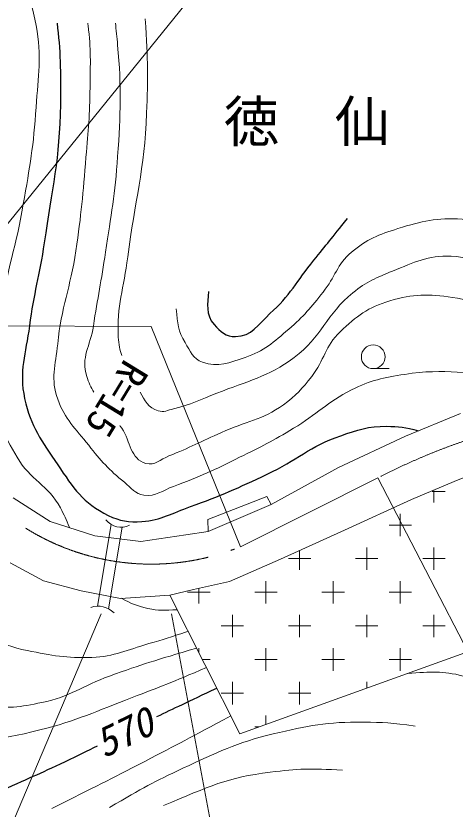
# Model space of a CAD drawing. Units: millimetres, scale not verified. Extents: x 40000 to 680000, y 20000 to 380000.
# Drawn here: x 427554 to 455306, y 238757 to 288804 of the extents above; entities that cross this region are included whole.
import ezdxf
from ezdxf.enums import TextEntityAlignment as Align

# ---------------------------------------------------------------- set-up
doc = ezdxf.new("R2010")
doc.units = ezdxf.units.MM
doc.header["$LTSCALE"] = 1000
doc.linetypes.add('DASHED', pattern=[7.5, 6, -1.5])
doc.linetypes.add('LONG_DASHED_DOTTED', pattern=[15.25, 12, -1.5, 0.25, -1.5])
for name, color, linetype, lineweight in [('M-BGD', 7, 'Continuous', 13), ('M-BMK', 2, 'LONG_DASHED_DOTTED', 13), ('M-STR-HTXT', 7, 'Continuous', 13)]:
    doc.layers.add(name, color=color, linetype=linetype, lineweight=lineweight)
doc.layers.add('M-BMK-HTXT', color=7, linetype='Continuous')
doc.styles.add('ＭＳ ゴシック', font='')
doc.styles.get('ＭＳ ゴシック').set_extended_font_data('MS Gothic')

msp = doc.modelspace()

# ---------------------------------------------------------------- linework, layer by layer
at = {"layer": 'M-BGD'}
for p, q in [((450130, 266548), (451130, 266548)), ((452179, 262296), (455651, 263713)), ((447928, 260312), (452179, 262296)), ((443677, 257974), (447928, 260312)), ((458024, 260561), (455234, 259425)), ((455234, 259425), (452548, 258288)), ((453855, 258802), (454670, 258802)), ((453963, 258847), (453963, 258094)), ((427380, 258399), (429719, 256911)), ((439676, 257034), (443419, 258480)), ((443419, 258480), (443677, 257974)), ((452548, 258288), (448312, 256360)), ((439709, 256274), (443677, 257974)), ((451842, 257387), (451842, 255973)), ((429719, 256911), (432553, 255990)), ((439709, 256274), (439676, 257034)), ((438292, 256061), (439709, 256274)), ((448312, 256360), (444282, 254534)), ((451135, 256680), (452549, 256680)), ((432553, 255990), (435458, 255636)), ((435458, 255636), (438292, 256061)), ((449720, 255266), (449720, 253852)), ((453963, 255266), (453963, 253852)), ((445478, 255084), (445478, 253852)), ((429301, 253157), (427200, 254293)), ((444282, 254534), (441045, 253122)), ((444771, 254559), (446185, 254559)), ((449013, 254559), (450428, 254559)), ((453256, 254559), (454670, 254559)), ((431677, 252537), (429301, 253157)), ((441045, 253122), (438772, 252606)), ((467629, 252846), (441710, 243513)), ((443356, 253145), (443356, 251731)), ((447599, 253145), (447599, 251731)), ((451842, 253145), (451842, 251731)), ((434157, 252055), (431677, 252537)), ((437291, 252261), (434157, 252055)), ((438772, 252606), (437291, 252261)), ((441710, 243513), (437291, 252261)), ((438407, 252438), (439821, 252438)), ((439114, 252679), (439114, 251731)), ((442649, 252438), (444064, 252438)), ((446892, 252438), (448306, 252438)), ((451135, 252438), (452549, 252438)), ((441235, 251023), (441235, 249609)), ((445478, 251023), (445478, 249609)), ((449720, 251023), (449720, 249609)), ((453963, 251023), (453963, 249609)), ((440528, 250316), (441942, 250316)), ((444771, 250316), (446185, 250316)), ((449013, 250316), (450428, 250316)), ((453256, 250316), (454670, 250316)), ((439114, 248902), (439114, 248653)), ((443356, 248902), (443356, 247488)), ((447599, 248902), (447599, 247488)), ((451842, 248902), (451842, 247488)), ((439345, 248195), (439821, 248195)), ((442649, 248195), (444064, 248195)), ((446892, 248195), (448306, 248195)), ((451135, 248195), (452549, 248195)), ((441235, 246781), (441235, 245367)), ((445478, 246781), (445478, 245367)), ((449720, 246781), (449720, 246397)), ((440528, 246074), (441942, 246074)), ((444771, 246074), (446185, 246074)), ((443356, 244659), (443356, 244105)), ((442649, 243952), (442931, 243952))]:
    msp.add_line(p, q, dxfattribs=at)
msp.add_circle((450130, 267298), 750, dxfattribs=at)
for points, knots in [([(393163, 327443), (394187, 326481), (394625, 326129), (395717, 325527), (397131, 324747), (398117, 324758), (399676, 324335), (401505, 323839), (402550, 323638), (404401, 323229), (406458, 322774), (407674, 322767), (409679, 322122), (411047, 321682), (411762, 321284), (413042, 320632), (414216, 320034), (414933, 319772), (415979, 318972), (417016, 318179), (417537, 317620), (418278, 316545), (419312, 315045), (419680, 314052), (420279, 312331), (420856, 310674), (420933, 309671), (421258, 307947), (421520, 306558), (421479, 305745), (421811, 304371), (422149, 302976), (422375, 302191), (422961, 300880), (423642, 299357), (424274, 298633), (425089, 297177), (425874, 295775), (426403, 295031), (427047, 293559), (427933, 291536), (428427, 290366), (428835, 288195), (429206, 286218), (428967, 285052), (428835, 283045), (428676, 280635), (428437, 279295), (428026, 276915), (427569, 274267), (427026, 272839), (426579, 270189), (426230, 268125), (425683, 266945), (425940, 264868), (426145, 263213), (426825, 262405), (427643, 260952), (428447, 259523), (429607, 259211), (430367, 257759), (430615, 257287), (430730, 257094), (430934, 256516)], [0, 0, 0, 0, 1, 1, 1, 2, 2, 2, 3, 3, 3, 4, 4, 4, 5, 5, 5, 6, 6, 6, 7, 7, 7, 8, 8, 8, 9, 9, 9, 10, 10, 10, 11, 11, 11, 12, 12, 12, 13, 13, 13, 14, 14, 14, 15, 15, 15, 16, 16, 16, 17, 17, 17, 18, 18, 18, 19, 19, 19, 20, 20, 20, 21, 21, 21, 21]), ([(491623, 302304), (491069, 302144), (490847, 302000), (490388, 301732), (488900, 300864), (488691, 299641), (487749, 298199), (486252, 295906), (485642, 294481), (484429, 292026), (483545, 290239), (483317, 289101), (482300, 287386), (481406, 285879), (480769, 285118), (479704, 283726), (478734, 282460), (478067, 281849), (477107, 280576), (476043, 279165), (475520, 278322), (474510, 276872), (473725, 275744), (473490, 274941), (472510, 273978), (471917, 273396), (471513, 273080), (470722, 272828), (469534, 272450), (468774, 272759), (467529, 272828), (466028, 272912), (465150, 272819), (463698, 273211), (462237, 273606), (461550, 274201), (460122, 274701), (458439, 275291), (457517, 275850), (455738, 275978), (454145, 276093), (453220, 275852), (451694, 275382), (450464, 275004), (449743, 274718), (448757, 273892), (447834, 273119), (447728, 272315), (446969, 271381), (446182, 270413), (445748, 269848), (444798, 269040), (443818, 268206), (443255, 267649), (442031, 267252), (441028, 266927), (440338, 266589), (439349, 266954), (438742, 267178), (438578, 267635), (438243, 268188), (437797, 268923), (437789, 269386), (437689, 270317)], [0, 0, 0, 0, 1, 1, 1, 2, 2, 2, 3, 3, 3, 4, 4, 4, 5, 5, 5, 6, 6, 6, 7, 7, 7, 8, 8, 8, 9, 9, 9, 10, 10, 10, 11, 11, 11, 12, 12, 12, 13, 13, 13, 14, 14, 14, 15, 15, 15, 16, 16, 16, 17, 17, 17, 18, 18, 18, 19, 19, 19, 20, 20, 20, 21, 21, 21, 21]), ([(435401, 265069), (435676, 264530), (435920, 264094), (436540, 263889), (436906, 263768), (437144, 263925), (437519, 264017), (438617, 264285), (439192, 264578), (440243, 264996), (442200, 265773), (443443, 266004), (445139, 267252), (446873, 268529), (447170, 269981), (448842, 271338), (449708, 272042), (450318, 272284), (451353, 272701), (452738, 273257), (453566, 273691), (455057, 273637), (457043, 273564), (457975, 272587), (459867, 271977), (461173, 271555), (461873, 271165), (463230, 270955), (464561, 270749), (465339, 270812), (466678, 270955), (468338, 271132), (469305, 271257), (470850, 271892), (472617, 272618), (473672, 273093), (475021, 274446), (475992, 275419), (476116, 276292), (476894, 277426), (477647, 278522), (478152, 279076), (478937, 280150), (480119, 281766), (480794, 282664), (481917, 284322), (482957, 285856), (483580, 286697), (484471, 288323), (484918, 289139), (484873, 289764), (485450, 290494), (485943, 291117), (486255, 291346), (486989, 291825)], [0, 0, 0, 0, 1, 1, 1, 2, 2, 2, 3, 3, 3, 4, 4, 4, 5, 5, 5, 6, 6, 6, 7, 7, 7, 8, 8, 8, 9, 9, 9, 10, 10, 10, 11, 11, 11, 12, 12, 12, 13, 13, 13, 14, 14, 14, 15, 15, 15, 16, 16, 16, 17, 17, 17, 18, 18, 18, 18]), ([(432092, 288350), (432099, 288299), (432106, 288247), (432113, 288195), (432317, 286678), (432257, 285809), (432240, 284279), (432222, 282564), (432129, 281604), (431985, 279894), (431790, 277578), (431689, 276277), (431347, 273978), (431002, 271665), (430422, 270430), (430197, 268103), (430066, 266746), (429732, 265894), (430197, 264613), (430663, 263329), (431314, 262793), (432155, 261718), (432938, 260718), (433428, 260180), (434411, 259377), (434858, 259012), (435076, 258654), (435646, 258568), (436400, 258454), (436802, 258861), (437519, 259121), (439191, 259729), (440098, 260157), (441691, 260952), (443042, 261626), (443805, 261999), (445096, 262782), (446563, 263671), (447224, 264438), (448757, 265209), (449979, 265823), (450769, 265969), (452120, 266188), (454680, 266602), (456171, 266122), (458760, 266273), (461198, 266415), (462567, 267360), (464975, 266954), (465834, 266809), (466219, 266759), (467141, 266422)], [0, 0, 0, 0, 1, 1, 1, 2, 2, 2, 3, 3, 3, 4, 4, 4, 5, 5, 5, 6, 6, 6, 7, 7, 7, 8, 8, 8, 9, 9, 9, 10, 10, 10, 11, 11, 11, 12, 12, 12, 13, 13, 13, 14, 14, 14, 15, 15, 15, 16, 16, 16, 17, 17, 17, 17]), ([(432473, 265070), (432302, 265356), (432152, 265676), (432028, 266060), (431644, 267248), (432269, 267993), (432454, 269228), (432727, 271054), (432949, 272066), (433219, 273892), (433569, 276247), (433824, 277563), (433986, 279937), (434172, 282674), (434230, 284228), (433986, 286961), (433941, 287460), (433894, 287918), (433843, 288350)], [0, 0, 0, 0, 1, 1, 1, 2, 2, 2, 3, 3, 3, 4, 4, 4, 5, 5, 5, 6, 6, 6, 6]), ([(435731, 288621), (435899, 285847), (435899, 284988), (435816, 282661), (435689, 279092), (435066, 277139), (434624, 273594), (434378, 271617), (433921, 270518), (434028, 268529), (434052, 268084), (434128, 267715), (434242, 267374)], [0, 0, 0, 0, 1, 1, 1, 2, 2, 2, 3, 3, 3, 4, 4, 4, 4]), ([(479479, 275262), (478867, 274834), (478696, 274703), (478214, 274318), (477441, 273702), (477123, 273220), (476341, 272615), (474969, 271554), (474247, 270847), (472680, 270104), (470950, 269283), (469884, 268984), (467997, 268657), (466654, 268423), (465866, 268542), (464507, 268657), (462479, 268827), (461371, 269176), (459399, 269678), (457707, 270109), (456870, 270795), (455142, 271040), (453609, 271258), (452669, 271264), (451183, 270828), (449793, 270419), (449087, 269863), (448033, 268869), (447087, 267977), (447047, 267084), (446245, 266060), (445636, 265282), (445257, 264852), (444457, 264272), (443102, 263289), (442070, 263210), (440541, 262527), (439243, 261947), (438545, 261555), (437221, 261037), (436668, 260821), (436347, 260412), (435774, 260569), (434759, 260847), (434834, 261914), (434241, 262782), (434199, 262844), (434157, 262903), (434115, 262961)], [0, 0, 0, 0, 1, 1, 1, 2, 2, 2, 3, 3, 3, 4, 4, 4, 5, 5, 5, 6, 6, 6, 7, 7, 7, 8, 8, 8, 9, 9, 9, 10, 10, 10, 11, 11, 11, 12, 12, 12, 13, 13, 13, 14, 14, 14, 15, 15, 15, 16, 16, 16, 16]), ([(418277, 260163), (418342, 258010), (418409, 257158), (417936, 255324), (417538, 253780), (416985, 253026), (416389, 251548), (416019, 250633), (415549, 250180), (415460, 249197), (415410, 248634), (415310, 248174), (415708, 247773), (416518, 246958), (417429, 247259), (418555, 247030), (420036, 246729), (420923, 246889), (422392, 246535), (423701, 246220), (424282, 245520), (425610, 245298), (426995, 245066), (427823, 245207), (429200, 245483), (430956, 245836), (431786, 246544), (433470, 247154), (435595, 247923), (436329, 248129), (438979, 248919)], [0, 0, 0, 0, 1, 1, 1, 2, 2, 2, 3, 3, 3, 4, 4, 4, 5, 5, 5, 6, 6, 6, 7, 7, 7, 8, 8, 8, 9, 9, 9, 10, 10, 10, 10]), ([(420504, 259483), (420938, 258534), (421081, 258112), (421216, 257180), (421401, 255904), (420919, 255187), (420845, 253900), (420779, 252766), (420696, 252108), (420907, 250991), (420953, 250743), (420882, 250512), (421092, 250372), (421918, 249824), (422659, 250511), (423630, 250311), (425501, 249924), (426398, 249142), (428271, 248763), (429844, 248446), (430753, 248268), (432356, 248330), (433797, 248386), (434559, 248799), (435945, 249197), (436928, 249479), (437259, 249581), (438443, 249981)], [0, 0, 0, 0, 1, 1, 1, 2, 2, 2, 3, 3, 3, 4, 4, 4, 5, 5, 5, 6, 6, 6, 7, 7, 7, 8, 8, 8, 9, 9, 9, 9]), ([(434199, 252057), (434916, 251704), (435196, 251570), (435884, 251425), (436600, 251273), (436925, 251295), (437757, 251339)], [0, 0, 0, 0, 1, 1, 1, 2, 2, 2, 2]), ([(421649, 242822), (425065, 243015), (426242, 243033), (429076, 243750), (431410, 244341), (432642, 244937), (434893, 245793), (436746, 246497), (437352, 246743), (439603, 247685)], [0, 0, 0, 0, 1, 1, 1, 2, 2, 2, 3, 3, 3, 3]), ([(452281, 247319), (453839, 247412), (454473, 247492), (455812, 247154), (456874, 246886), (457319, 246686), (458411, 246102)], [0, 0, 0, 0, 1, 1, 1, 2, 2, 2, 2]), ([(429818, 238799), (432676, 240222), (433413, 240587), (435698, 241770), (437832, 242875), (438509, 243237), (441137, 244647)], [0, 0, 0, 0, 1, 1, 1, 2, 2, 2, 2]), ([(433470, 238861), (435598, 240109), (436248, 240472), (438112, 241337), (440270, 242338), (441491, 242949), (443805, 243503), (445987, 244024), (447256, 244273), (449499, 244245), (450784, 244230), (451287, 244209), (452779, 243998)], [0, 0, 0, 0, 1, 1, 1, 2, 2, 2, 3, 3, 3, 4, 4, 4, 4]), ([(436874, 238985), (439810, 240191), (440880, 240756), (443620, 241089), (445396, 241305), (446145, 241337), (448199, 241213)], [0, 0, 0, 0, 1, 1, 1, 2, 2, 2, 2])]:
    msp.add_open_spline(points, degree=3, knots=knots, dxfattribs=at)
at = {"layer": 'M-BGD', "lineweight": 25}
for points, knots in [([(430154, 288350), (430367, 286658), (430396, 285263), (430367, 283215), (430319, 279783), (429845, 277884), (429346, 274488), (429043, 272430), (428677, 271308), (428411, 269244), (428181, 267463), (427728, 266410), (428111, 264655), (428500, 262875), (429175, 261991), (430197, 260484), (431187, 259024), (431802, 258059), (433390, 257291), (434150, 256923), (434676, 256849), (435518, 256908), (436767, 256995), (437404, 257425), (438583, 257844), (440521, 258534), (441575, 259012), (443436, 259888), (445287, 260758), (446139, 261657), (448076, 262314), (449169, 262685), (449816, 262926), (450970, 262910), (451770, 262899), (452122, 262849), (452998, 262630)], [0, 0, 0, 0, 1, 1, 1, 2, 2, 2, 3, 3, 3, 4, 4, 4, 5, 5, 5, 6, 6, 6, 7, 7, 7, 8, 8, 8, 9, 9, 9, 10, 10, 10, 11, 11, 11, 12, 12, 12, 12]), ([(439732, 271423), (439657, 270618), (439532, 269961), (440073, 269338), (440473, 268877), (440825, 268565), (441435, 268571), (442454, 268582), (442844, 269342), (443606, 270019), (444878, 271148), (445300, 272062), (446373, 273382), (447208, 274409), (447471, 274735), (448501, 276021)], [0, 0, 0, 0, 1, 1, 1, 2, 2, 2, 3, 3, 3, 4, 4, 4, 5, 5, 5, 5]), ([(426291, 239790), (428421, 240722), (428983, 240964), (430685, 241770), (431487, 242150), (432093, 242451), (432713, 242761)], [0, 0, 0, 0, 1, 1, 1, 2, 2, 2, 2])]:
    msp.add_open_spline(points, degree=3, knots=knots, dxfattribs=at)
msp.add_open_spline([(436467, 244599), (437504, 245097), (438448, 245543), (440252, 246399)], degree=3, dxfattribs=at)
at = {"layer": 'M-BMK'}
msp.add_line((441750, 255315), (450419, 259650), dxfattribs=at)
for centre, radius, start, end in [((436107, 269213), 15000, 179.7694, 292.101), ((468831, 224139), 40000, 99.9011, 117.4062)]:
    msp.add_arc(centre, radius, start, end, dxfattribs=at)
at = {"layer": 'M-STR-HTXT'}
for p, q in [((420974, 268225), (438246, 289518)), ((421107, 269273), (436107, 269213)), ((441750, 255315), (436107, 269213)), ((450419, 259650), (464182, 233105)), ((432947, 251082), (420551, 221906)), ((437387, 251078), (442495, 223800))]:
    msp.add_line(p, q, dxfattribs=at)
at = {"layer": 'M-STR-HTXT', "linetype": 'DASHED'}
for p, q in [((433567, 256721), (432703, 251562)), ((434278, 256550), (433415, 251397))]:
    msp.add_line(p, q, dxfattribs=at)
at = {"layer": 'M-STR-HTXT'}
for centre, radius, start, end in [((434190, 257745), 1198, 218.1095, 296.8329), ((432758, 250182), 1381, 43.6394, 109.8078)]:
    msp.add_arc(centre, radius, start, end, dxfattribs=at)

# ---------------------------------------------------------------- texts
at = {"layer": 'M-BGD', "style": 'ＭＳ ゴシック', "oblique": 15}
msp.add_text('570', height=1833, rotation=26.008, dxfattribs=at).set_placement((434393, 243594), align=Align.MIDDLE_CENTER)
at = {"layer": 'M-BMK-HTXT', "style": 'ＭＳ ゴシック'}
msp.add_text('徳\u3000仙', height=2566, dxfattribs=at).set_placement((451195, 283425), align=Align.TOP_RIGHT)
at = {"layer": 'M-STR-HTXT', "style": 'ＭＳ ゴシック'}
msp.add_text('R=15', height=1833, rotation=238.61, dxfattribs=at).set_placement((431374, 263268), align=Align.BOTTOM_RIGHT)

doc.saveas('drawing.dxf')
